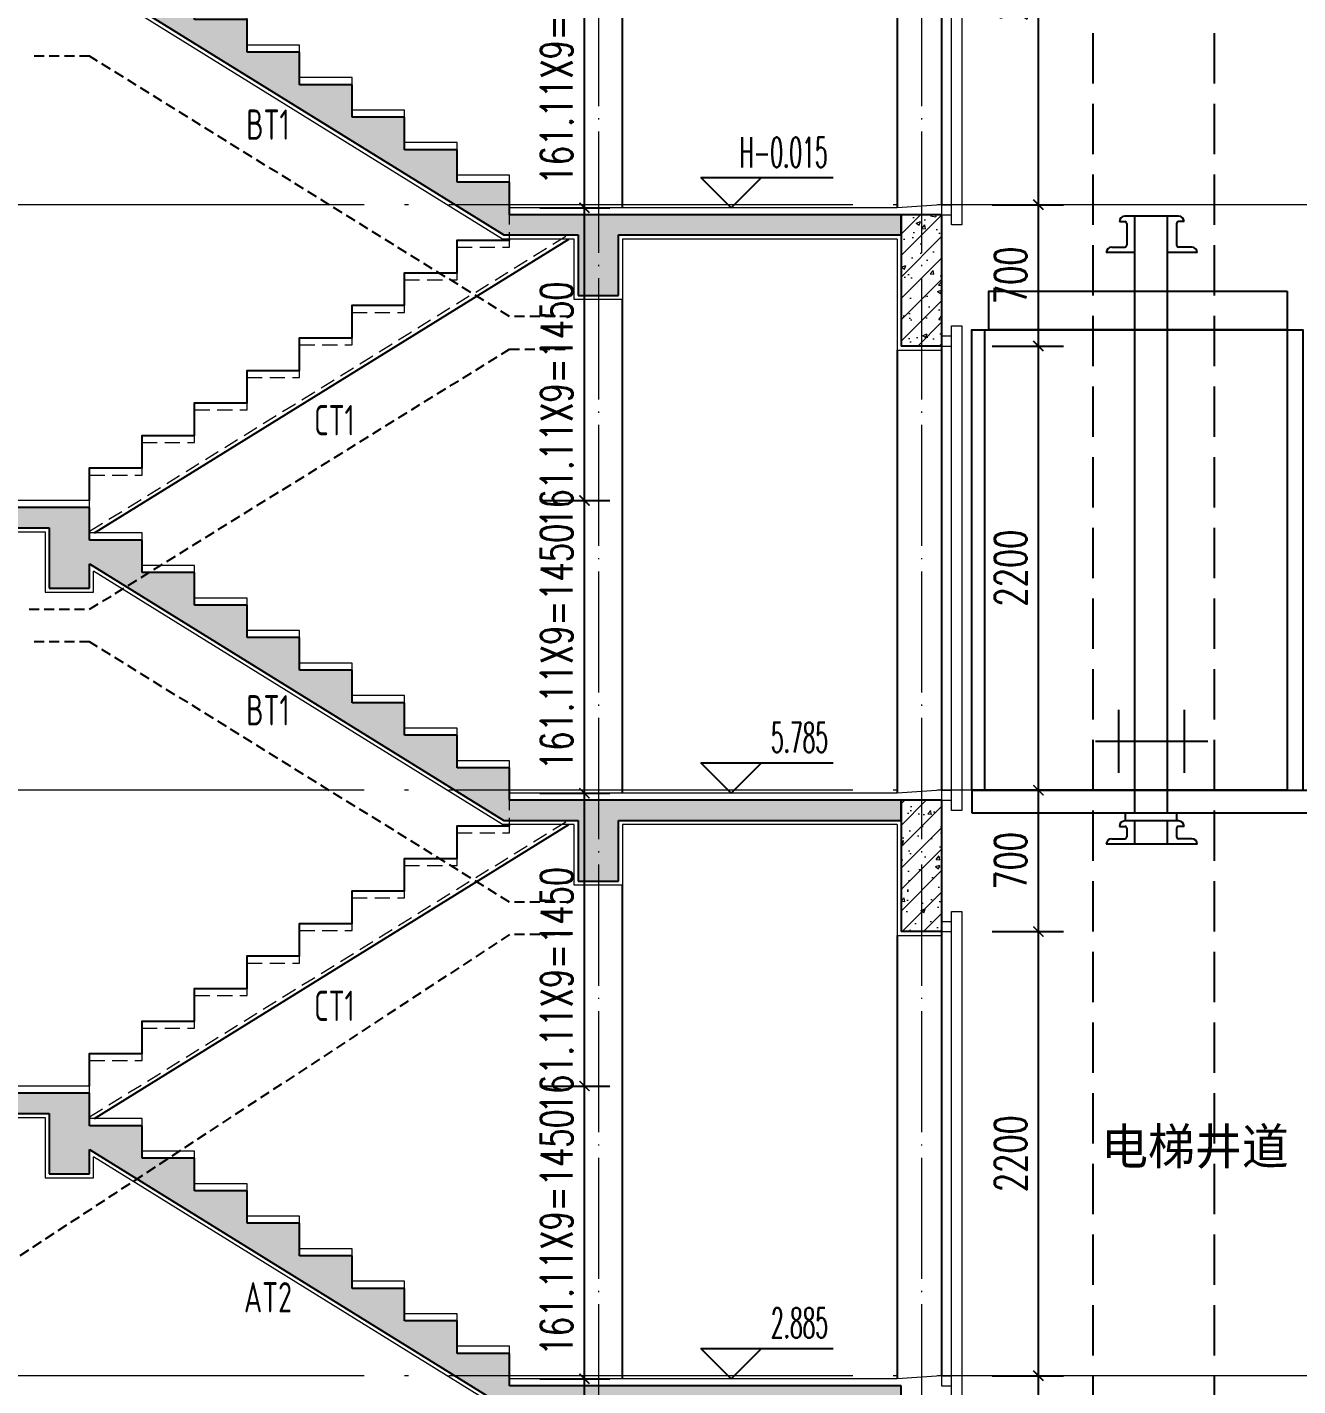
# Model space of a CAD drawing. Extents: x -668857 to 143095, y -247466 to 228182.
# Drawn here: x 63288 to 69582, y 209027 to 215756 of the extents above; entities that cross this region are included whole.
import ezdxf
from ezdxf.enums import TextEntityAlignment as Align

# ---------------------------------------------------------------- set-up
doc = ezdxf.new("R2010")
doc.units = 0
doc.header["$LTSCALE"] = 1000
for name, pattern in [('DASH', [0.35, 0.25, -0.1]), ('DOTE', [2.42, 2, -0.2, 0.02, -0.2]), ('HIDDEN', [0.375, 0.25, -0.125])]:
    doc.linetypes.add(name, pattern=pattern)
doc.layers.get('0').update_dxf_attribs({"linetype": 'CONTINUOUS'})
doc.layers.get('DEFPOINTS').update_dxf_attribs({"linetype": 'CONTINUOUS'})
for name, color, linetype in [('DIM_ELEV', 3, 'CONTINUOUS'), ('PUB_DIM', 3, 'CONTINUOUS'), ('PUB_TEXT', 2, 'CONTINUOUS'), ('TEXT', 2, 'CONTINUOUS'), ('WALL', 5, 'CONTINUOUS'), ('审核', 1, 'CONTINUOUS'), ('尺寸标注', 86, 'CONTINUOUS'), ('看线', 251, 'CONTINUOUS'), ('设备', 253, 'CONTINUOUS')]:
    doc.layers.add(name, color=color, linetype=linetype)
for name, color, linetype, lineweight in [('DOTE', 19, 'DOTE', 9), ('PUB_HATCH', 8, 'CONTINUOUS', 9), ('STAIR', 2, 'CONTINUOUS', 18), ('WINDOW', 144, 'CONTINUOUS', 15), ('内粉刷', 37, 'CONTINUOUS', 9)]:
    doc.layers.add(name, color=color, linetype=linetype, lineweight=lineweight)
doc.styles.add('_TCH_DIM', font='SIMPLEX.shx', dxfattribs={"width": 0.7, "bigfont": 'GBCBIG.shx'})
doc.styles.add('_TCH_DIM_T3', font='SIMPLEX', dxfattribs={"width": 0.705882, "bigfont": 'GBCBIG'})
doc.styles.add('TSSD_REIN', font='tssdeng.shx', dxfattribs={"width": 0.7, "height": 300, "bigfont": 'tssdchn.shx'})
doc.dimstyles.new('_TCH_ARCH&&50', dxfattribs={"dimtxt": 157.5, "dimasz": 50, "dimexe": 125, "dimexo": 150, "dimgap": 58.75, "dimtad": 1, "dimdec": 0, "dimzin": 0, "dimdsep": 46, "dimtxsty": '_TCH_DIM_T3', "dimblk": 'ARCHTICK', "dimcen": 0.09, "dimclrt": 7, "dimazin": 0, "dimtfac": 1, "dimtdec": 0, "dimtix": 1, "dimtmove": 2, "dimatfit": 3, "dimldrblk": 'ARCHTICK', "dimfxl": 0, "dimtolj": 1, "dimtzin": 0, "dimarcsym": 0})
pattern_1 = [(45, (0, 0), (-53.0330086, 53.0330086), []), (50, (0, 0), (215.178055, -18.82564), [22.5, -247.5]), (355, (0, 0), (-41.6254, 225.65764), [18, -198]), (100.4514, (17.93, -1.57), (173.552815, 206.831863), [19.122057, -210.342634]), (46.1842, (0, 60), (320.172315, -49.655704), [33.75, -371.25]), (96.6356, (26.68, 55.86), (280.39881, 292.23536), [28.68309, -315.5139]), (351.1842, (0, 60), (280.39858, 292.23558), [27, -297]), (21, (30, 45), (179.072116, -120.785667), [22.5, -247.5]), (326, (30, 45), (72.9946, 217.545014), [18, -198]), (71.4514, (44.92, 34.93), (252.06679, 96.75915), [19.122057, -210.342634]), (37.5, (0, 0), (3.6479566, 99.868156), [0, -195.6, 0, -201, 0, -198.75]), (7.5, (0, 0), (78.920861, 118.323514), [0, -114.6, 0, -191.1, 0, -75.75]), (327.5, (-66.9, 0), (160.146731, -6.7664615), [0, -75, 0, -234, 0, -310.5]), (317.5, (-96.9, 0), (174.95585, 30.031495), [0, -97.5, 0, -155.4, 0, -220.5])]

# ---------------------------------------------------------------- blocks, each defined once
blk = doc.blocks.new('FGSDFSFSEFESFES')
at = {"layer": 'WINDOW', "ltscale": 0.8}
for p, q in [((175258.6, -121034), (175208.6, -121034)), ((175258.6, -121084), (175208.6, -121084)), ((175258.6, -123284), (175208.6, -123284)), ((175258.6, -123334), (175208.6, -123334))]:
    blk.add_line(p, q, dxfattribs=at)
blk.add_lwpolyline([(175158.6, -123384), (175208.6, -123384), (175208.6, -120984), (175158.6, -120984), (175158.6, -123384)], dxfattribs=at)
blk = doc.blocks.new('A$C3EC504A2')
at = {"layer": '设备', "color": 206}
for p, q in [((143.4, 1764), (-143.4, 1764)), ((-91.6, 1764), (-91.6, -1418.3)), ((82.9, 1764), (82.9, -1418.3)), ((82.9, 1764), (82.9, 1570.1)), ((-172.5, 1734.9), (-143, 1734.9)), ((-133, 1724.9), (-133, 1609.2)), ((132.9, 1724.9), (132.9, 1609.2)), ((172.5, 1734.9), (142.9, 1734.9)), ((-213.1, 1599.2), (-143, 1599.2)), ((213.1, 1599.2), (142.9, 1599.2)), ((-91.6, 1570.1), (-242.2, 1570.1)), ((242.2, 1570.1), (82.9, 1570.1)), ((-952.1, 1158.1), (-868.8, 1158.1)), ((-175, -1204.9), (-175, -869.8)), ((175, -1204.9), (175, -869.8)), ((300, -1037.9), (-300, -1037.9)), ((-959.6, -1298), (834.8, -1298)), ((-959.6, -1298), (-959.6, -1418.3)), ((834.8, -1298), (834.8, -1418.3)), ((-959.6, -1418.3), (834.8, -1418.3)), ((-141.6, -1418.3), (-141.6, -1462)), ((132.9, -1418.3), (132.9, -1462)), ((-172.5, -1491.1), (-143, -1491.1)), ((143.4, -1462), (-143.4, -1462)), ((-133, -1501.1), (-133, -1546.6)), ((-91.6, -1462), (-91.6, -1585.7)), ((82.9, -1462), (82.9, -1585.7)), ((132.9, -1501.1), (132.9, -1546.6)), ((172.5, -1491.1), (142.9, -1491.1)), ((242.2, -1585.7), (-242.2, -1585.7)), ((-213.1, -1556.6), (-143, -1556.6)), ((213.1, -1556.6), (142.9, -1556.6))]:
    blk.add_line(p, q, dxfattribs=at)
for points in [[(722.6, 1363.4), (722.6, 1158.1), (-868.8, 1158.1), (-868.8, 1363.4)], [(722.6, 1158.1), (722.6, -1298), (-959.6, -1298), (-959.6, 1158.1)]]:
    blk.add_lwpolyline(points, close=True, dxfattribs=at)
for points in [[(-959.6, 1158.1), (-892.8, 1158.1), (-892.8, -1298)], [(722.6, 1158.1), (805.8, 1158.1), (805.8, -1298)]]:
    blk.add_lwpolyline(points, dxfattribs=at)
for centre, radius, start, end in [((-143.4, 1734.9), 29.1, 90.00001, 180.00001), ((143.4, 1734.9), 29.1, 0.00001, 90.00001), ((-143, 1724.9), 10, 0.00001, 90.00001), ((142.9, 1724.9), 10, 90.00001, 180.00001), ((-213.1, 1570.1), 29.1, 90.00001, 180.00001), ((-143, 1609.2), 10, 270.00001, 0.00001), ((142.9, 1609.2), 10, 180.00001, 270.00001), ((213.1, 1570.1), 29.1, 0.00001, 90.00001), ((-143.4, -1491.1), 29.1, 90.00001, 180.00001), ((-143, -1501.1), 10, 0.00001, 90.00001), ((142.9, -1501.1), 10, 90.00001, 180.00001), ((143.4, -1491.1), 29.1, 0.00001, 90.00001), ((-213.1, -1585.7), 29.1, 90.00001, 180.00001), ((-143, -1546.6), 10, 270.00001, 0.00001), ((142.9, -1546.6), 10, 180.00001, 270.00001), ((213.1, -1585.7), 29.1, 0.00001, 90.00001)]:
    blk.add_arc(centre, radius, start, end, dxfattribs=at)
blk = doc.blocks.new('BFGBFBCBVFB')
at = {"layer": 'PUB_HATCH'}
h = blk.add_hatch(dxfattribs=at)
h.set_pattern_fill('钢筋混凝土', color=256, scale=30, style=0)
h.set_pattern_definition(pattern_1)
h.paths.add_polyline_path([(894172.3, 26030), (894172.3, 25380), (894372.3, 25380), (894372.3, 26030)])
h = blk.add_hatch(dxfattribs=at)
h.set_pattern_fill('钢筋混凝土', color=256, scale=30, style=0)
h.set_pattern_definition(pattern_1)
h.paths.add_polyline_path([(888622.3, 24580), (888622.3, 24480), (889952.4, 24480), (889952.4, 24180), (890152.4, 24180), (890152.4, 24301.2), (892203.9, 23030), (892572.4, 23030), (892572.4, 22730), (892772.4, 22730), (892772.4, 23030), (894172.3, 23030), (894172.3, 23130), (892232.4, 23130), (892232.4, 23291.1), (891972.4, 23291.1), (891972.4, 23452.2), (891712.4, 23452.2), (891712.4, 23613.3), (891452.4, 23613.3), (891452.4, 23774.4), (891192.4, 23774.4), (891192.4, 23935.5), (890932.4, 23935.5), (890932.4, 24096.6), (890672.4, 24096.6), (890672.4, 24257.8), (890412.4, 24257.8), (890412.4, 24418.9), (890152.4, 24418.9), (890152.4, 24580)])
at = {"layer": 'STAIR', "linetype": 'HIDDEN', "ltscale": 0.3}
blk.add_line((890152.4, 24462.3), (892520.9, 25930), dxfattribs=at)
blk.add_lwpolyline([(890152.4, 24580), (890152.4, 24741.1), (890412.4, 24741.1), (890412.4, 24902.2), (890672.4, 24902.2), (890672.4, 25063.3), (890932.4, 25063.3), (890932.4, 25224.4), (891192.4, 25224.4), (891192.4, 25385.5), (891452.4, 25385.5), (891452.4, 25546.6), (891712.4, 25546.6), (891712.4, 25707.8), (891972.4, 25707.8), (891972.4, 25868.9), (892232.4, 25868.9), (892232.4, 26030)], dxfattribs=at)
at = {"layer": 'WALL'}
for p, q in [((894172.3, 26030), (894172.3, 25380)), ((894372.3, 26030), (894172.3, 26030)), ((894372.3, 26030), (894372.3, 25380)), ((894372.3, 25380), (894172.3, 25380)), ((890152.4, 24580), (888622.3, 24580)), ((890152.4, 24418.9), (890152.4, 24580)), ((888722.3, 24480), (889952.4, 24480)), ((889952.4, 24480), (889952.4, 24180)), ((890412.4, 24418.9), (890152.4, 24418.9)), ((890412.4, 24257.8), (890412.4, 24418.9)), ((890152.4, 24180), (890152.4, 24301.2)), ((890152.4, 24301.2), (892203.9, 23030)), ((890672.4, 24257.8), (890412.4, 24257.8)), ((890672.4, 24096.6), (890672.4, 24257.8)), ((889952.4, 24180), (890152.4, 24180)), ((890932.4, 24096.6), (890672.4, 24096.6)), ((890932.4, 23935.5), (890932.4, 24096.6)), ((891192.4, 23935.5), (890932.4, 23935.5)), ((891192.4, 23774.4), (891192.4, 23935.5)), ((891452.4, 23774.4), (891192.4, 23774.4)), ((891452.4, 23613.3), (891452.4, 23774.4)), ((891712.4, 23613.3), (891452.4, 23613.3)), ((891712.4, 23452.2), (891712.4, 23613.3)), ((891972.4, 23452.2), (891712.4, 23452.2)), ((891972.4, 23291.1), (891972.4, 23452.2)), ((892232.4, 23291.1), (891972.4, 23291.1)), ((892232.4, 23130), (892232.4, 23291.1)), ((894172.3, 23130), (892232.4, 23130)), ((894172.3, 23030), (894172.3, 23130)), ((892203.9, 23030), (892572.4, 23030)), ((892572.4, 23030), (892572.4, 22730)), ((892772.4, 22730), (892772.4, 23030)), ((892772.4, 23030), (894172.3, 23030)), ((892572.4, 22730), (892772.4, 22730))]:
    blk.add_line(p, q, dxfattribs=at)
at = {"layer": '内粉刷'}
for p, q in [((890152.4, 24615), (888742.3, 24615)), ((888742.3, 24460), (889932.4, 24460)), ((889932.4, 24460), (889932.4, 24160)), ((890172.4, 24160), (890172.4, 24265.3)), ((889932.4, 24160), (890172.4, 24160)), ((894152.4, 23165), (892232.4, 23165))]:
    blk.add_line(p, q, dxfattribs=at)
for points in [[(894372.4, 26080), (894152.4, 26065)], [(894372.4, 26080), (894372.4, 26030)], [(894152.4, 25910), (894152.4, 25360), (894372.4, 25360)], [(892232.4, 23165), (892232.4, 23326.1), (891972.4, 23326.1), (891972.4, 23487.2), (891712.4, 23487.2), (891712.4, 23648.3), (891452.4, 23648.3), (891452.4, 23809.4), (891192.4, 23809.4), (891192.4, 23970.5), (890932.4, 23970.5), (890932.4, 24131.6), (890672.4, 24131.6), (890672.4, 24292.8), (890412.4, 24292.8), (890412.4, 24453.9), (890152.4, 24453.9), (890152.4, 24615)], [(894152.4, 23010), (892792.4, 23010), (892792.4, 22710), (892552.4, 22710), (892552.4, 23010), (892198.2, 23010), (890172.4, 24265.3)]]:
    blk.add_lwpolyline(points, dxfattribs=at)
at = {"layer": '看线', "color": 32}
blk.add_line((890176.7, 24453.9), (892526.6, 25910), dxfattribs=at)
at = {"layer": '看线'}
for p, q in [((892792.4, 23165), (892792.4, 25610)), ((894372.3, 25380), (894372.3, 23180)), ((894152.4, 25360), (894152.4, 23165))]:
    blk.add_line(p, q, dxfattribs=at)
at = {"layer": '看线', "color": 32}
blk.add_lwpolyline([(890152.4, 24615), (890152.4, 24776.1), (890412.4, 24776.1), (890412.4, 24937.2), (890672.4, 24937.2), (890672.4, 25098.3), (890932.4, 25098.3), (890932.4, 25259.4), (891192.4, 25259.4), (891192.4, 25420.5), (891452.4, 25420.5), (891452.4, 25581.6), (891712.4, 25581.6), (891712.4, 25742.8), (891972.4, 25742.8), (891972.4, 25903.9), (892232.4, 25903.9), (892232.4, 25910)], dxfattribs=at)
at = {"xscale": -1}
blk.add_blockref('FGSDFSFSEFESFES', (1069630.9, 146464), dxfattribs=at)
blk = doc.blocks.new('A$C0DDB073D')
at = {"layer": 'PUB_HATCH'}
h = blk.add_hatch(dxfattribs=at)
h.set_pattern_fill('钢筋混凝土', color=256, scale=30, style=0)
h.set_pattern_definition(pattern_1)
h.paths.add_polyline_path([(199.9, 0), (199.9, -100), (1430, -100), (1430, -400), (1630, -400), (1630, -278.8), (3681.5, -1550), (4050, -1550), (4050, -1850), (4250, -1850), (4250, -1550), (5649.9, -1550), (5649.9, -1450), (3710, -1450), (3710, -1288.9), (3450, -1288.9), (3450, -1127.8), (3190, -1127.8), (3190, -966.7), (2930, -966.7), (2930, -805.6), (2670, -805.6), (2670, -644.5), (2410, -644.5), (2410, -483.3), (2150, -483.3), (2150, -322.2), (1890, -322.2), (1890, -161.1), (1630, -161.1), (1630, 0)])
at = {"layer": 'WALL'}
for p, q in [((199.9, 0), (199.9, -100)), ((1630, 0), (199.9, 0)), ((1630, -161.1), (1630, 0)), ((199.9, -100), (1430, -100)), ((1430, -100), (1430, -400)), ((1890, -161.1), (1630, -161.1)), ((1890, -322.2), (1890, -161.1)), ((1630, -400), (1630, -278.8)), ((1630, -278.8), (3681.5, -1550)), ((2150, -322.2), (1890, -322.2)), ((2150, -483.3), (2150, -322.2)), ((1430, -400), (1630, -400)), ((2410, -483.3), (2150, -483.3)), ((2410, -644.5), (2410, -483.3)), ((2670, -644.5), (2410, -644.5)), ((2670, -805.6), (2670, -644.5)), ((2930, -805.6), (2670, -805.6)), ((2930, -966.7), (2930, -805.6)), ((3190, -966.7), (2930, -966.7)), ((3190, -1127.8), (3190, -966.7)), ((3450, -1127.8), (3190, -1127.8)), ((3450, -1288.9), (3450, -1127.8)), ((3710, -1288.9), (3450, -1288.9)), ((3710, -1450), (3710, -1288.9)), ((5649.9, -1450), (3710, -1450)), ((5649.9, -1550), (5649.9, -1450)), ((3681.5, -1550), (4050, -1550)), ((4050, -1550), (4050, -1850)), ((4250, -1850), (4250, -1550)), ((4250, -1550), (5649.9, -1550)), ((4050, -1850), (4250, -1850))]:
    blk.add_line(p, q, dxfattribs=at)
at = {"layer": '内粉刷'}
for p, q in [((1630, 35), (219.9, 35)), ((219.9, -120), (1410, -120)), ((1410, -120), (1410, -420)), ((1650, -420), (1650, -314.7)), ((1410, -420), (1650, -420)), ((5630, -1415), (3710, -1415))]:
    blk.add_line(p, q, dxfattribs=at)
for points in [[(3710, -1415), (3710, -1253.9), (3450, -1253.9), (3450, -1092.8), (3190, -1092.8), (3190, -931.7), (2930, -931.7), (2930, -770.6), (2670, -770.6), (2670, -609.5), (2410, -609.5), (2410, -448.3), (2150, -448.3), (2150, -287.2), (1890, -287.2), (1890, -126.1), (1630, -126.1), (1630, 35)], [(5630, -1570), (4270, -1570), (4270, -1870), (4030, -1870), (4030, -1570), (3675.8, -1570), (1650, -314.7)]]:
    blk.add_lwpolyline(points, dxfattribs=at)
at = {"layer": '看线'}
blk.add_line((4270, -1415), (4270, 1030), dxfattribs=at)
blk = doc.blocks.new('_ArchTick')
at = {"color": 0, "linetype": 'ByBlock', "const_width": 0.15}
blk.add_lwpolyline([(-0.5, -0.5), (0.5, 0.5)], dxfattribs=at)
blk = doc.blocks.new('*D383')
at = {"layer": 'DEFPOINTS', "color": 0}
for p in [(65677.1, 216311.6), (66048.2, 216311.6), (65677.1, 214861.6)]:
    blk.add_point(p, dxfattribs=at)
at = {"layer": '尺寸标注', "color": 0, "lineweight": -2}
for p, q in [((65827.1, 216311.6), (66173.2, 216311.6)), ((66048.2, 214861.6), (66048.2, 216311.6)), ((65827.1, 214861.6), (66173.2, 214861.6))]:
    blk.add_line(p, q, dxfattribs=at)
at = {"layer": '尺寸标注', "color": 0, "lineweight": -2, "xscale": 50, "yscale": 50, "zscale": 50}
for p, rotation in [((66048.2, 216311.6), 90), ((66048.2, 214861.6), 270)]:
    blk.add_blockref('_ArchTick', p, dxfattribs=dict(at, rotation=rotation))
at = {"layer": '尺寸标注', "color": 7, "insert": (65910.7, 215586.6), "char_height": 157.5, "attachment_point": 5, "rotation": 90, "style": '_TCH_DIM_T3'}
blk.add_mtext('\\A1;161.11X9=1450', dxfattribs=at)
blk = doc.blocks.new('*D384')
at = {"layer": 'DEFPOINTS', "color": 0}
for p in [(65677.1, 214861.6), (66048.2, 214861.6), (65677.1, 213411.6)]:
    blk.add_point(p, dxfattribs=at)
at = {"layer": '尺寸标注', "color": 0, "lineweight": -2}
for p, q in [((65827.1, 214861.6), (66173.2, 214861.6)), ((66048.2, 213411.6), (66048.2, 214861.6)), ((65827.1, 213411.6), (66173.2, 213411.6))]:
    blk.add_line(p, q, dxfattribs=at)
at = {"layer": '尺寸标注', "color": 0, "lineweight": -2, "xscale": 50, "yscale": 50, "zscale": 50}
for p, rotation in [((66048.2, 214861.6), 90), ((66048.2, 213411.6), 270)]:
    blk.add_blockref('_ArchTick', p, dxfattribs=dict(at, rotation=rotation))
at = {"layer": '尺寸标注', "color": 7, "insert": (65910.7, 213886.6), "char_height": 157.5, "attachment_point": 5, "rotation": 90, "style": '_TCH_DIM_T3'}
blk.add_mtext('\\A1;161.11X9=1450', dxfattribs=at)
blk = doc.blocks.new('*D385')
at = {"layer": 'DEFPOINTS', "color": 0}
for p in [(65677.1, 213411.6), (66048.2, 213411.6), (65677.1, 211961.6)]:
    blk.add_point(p, dxfattribs=at)
at = {"layer": '尺寸标注', "color": 0, "lineweight": -2}
for p, q in [((65827.1, 213411.6), (66173.2, 213411.6)), ((66048.2, 211961.6), (66048.2, 213411.6)), ((65827.1, 211961.6), (66173.2, 211961.6))]:
    blk.add_line(p, q, dxfattribs=at)
at = {"layer": '尺寸标注', "color": 0, "lineweight": -2, "xscale": 50, "yscale": 50, "zscale": 50}
for p, rotation in [((66048.2, 213411.6), 90), ((66048.2, 211961.6), 270)]:
    blk.add_blockref('_ArchTick', p, dxfattribs=dict(at, rotation=rotation))
at = {"layer": '尺寸标注', "color": 7, "insert": (65910.7, 212686.6), "char_height": 157.5, "attachment_point": 5, "rotation": 90, "style": '_TCH_DIM_T3'}
blk.add_mtext('\\A1;161.11X9=1450', dxfattribs=at)
blk = doc.blocks.new('*D386')
at = {"layer": 'DEFPOINTS', "color": 0}
for p in [(65677.1, 211961.6), (66048.2, 211961.6), (65677.1, 210511.6)]:
    blk.add_point(p, dxfattribs=at)
at = {"layer": '尺寸标注', "color": 0, "lineweight": -2}
for p, q in [((65827.1, 211961.6), (66173.2, 211961.6)), ((66048.2, 210511.6), (66048.2, 211961.6)), ((65827.1, 210511.6), (66173.2, 210511.6))]:
    blk.add_line(p, q, dxfattribs=at)
at = {"layer": '尺寸标注', "color": 0, "lineweight": -2, "xscale": 50, "yscale": 50, "zscale": 50}
for p, rotation in [((66048.2, 211961.6), 90), ((66048.2, 210511.6), 270)]:
    blk.add_blockref('_ArchTick', p, dxfattribs=dict(at, rotation=rotation))
at = {"layer": '尺寸标注', "color": 7, "insert": (65910.7, 210986.6), "char_height": 157.5, "attachment_point": 5, "rotation": 90, "style": '_TCH_DIM_T3'}
blk.add_mtext('\\A1;161.11X9=1450', dxfattribs=at)
blk = doc.blocks.new('*D387')
at = {"layer": 'DEFPOINTS', "color": 0}
for p in [(65677.1, 210511.6), (66048.2, 210511.6), (65677.1, 209061.6)]:
    blk.add_point(p, dxfattribs=at)
at = {"layer": '尺寸标注', "color": 0, "lineweight": -2}
for p, q in [((65827.1, 210511.6), (66173.2, 210511.6)), ((66048.2, 209061.6), (66048.2, 210511.6)), ((65827.1, 209061.6), (66173.2, 209061.6))]:
    blk.add_line(p, q, dxfattribs=at)
at = {"layer": '尺寸标注', "color": 0, "lineweight": -2, "xscale": 50, "yscale": 50, "zscale": 50}
for p, rotation in [((66048.2, 210511.6), 90), ((66048.2, 209061.6), 270)]:
    blk.add_blockref('_ArchTick', p, dxfattribs=dict(at, rotation=rotation))
at = {"layer": '尺寸标注', "color": 7, "insert": (65910.7, 209786.6), "char_height": 157.5, "attachment_point": 5, "rotation": 90, "style": '_TCH_DIM_T3'}
blk.add_mtext('\\A1;161.11X9=1450', dxfattribs=at)
blk = doc.blocks.new('*D388')
at = {"layer": 'DEFPOINTS', "color": 0}
for p in [(65677.1, 209061.6), (66048.2, 209061.6), (65677.1, 206161.5)]:
    blk.add_point(p, dxfattribs=at)
at = {"layer": '尺寸标注', "color": 0, "lineweight": -2}
for p, q in [((65827.1, 209061.6), (66173.2, 209061.6)), ((66048.2, 206161.5), (66048.2, 209061.6)), ((65827.1, 206161.5), (66173.2, 206161.5))]:
    blk.add_line(p, q, dxfattribs=at)
at = {"layer": '尺寸标注', "color": 0, "lineweight": -2, "xscale": 50, "yscale": 50, "zscale": 50}
for p, rotation in [((66048.2, 209061.6), 90), ((66048.2, 206161.5), 270)]:
    blk.add_blockref('_ArchTick', p, dxfattribs=dict(at, rotation=rotation))
at = {"layer": '尺寸标注', "color": 7, "insert": (65910.7, 207611.6), "char_height": 157.5, "attachment_point": 5, "rotation": 90, "style": '_TCH_DIM_T3'}
blk.add_mtext('\\A1;170.59X17=2900', dxfattribs=at)
blk = doc.blocks.new('*D400')
at = {"layer": 'DEFPOINTS', "color": 0}
for p in [(67917.1, 209076.6), (68296.6, 209076.6), (67917.1, 208376.6)]:
    blk.add_point(p, dxfattribs=at)
at = {"layer": 'PUB_DIM', "color": 0, "lineweight": -2}
for p, q in [((68067.1, 209076.6), (68421.6, 209076.6)), ((68296.6, 208376.6), (68296.6, 209076.6)), ((68067.1, 208376.6), (68421.6, 208376.6))]:
    blk.add_line(p, q, dxfattribs=at)
at = {"layer": 'PUB_DIM', "color": 0, "lineweight": -2, "xscale": 50, "yscale": 50, "zscale": 50}
for p, rotation in [((68296.6, 209076.6), 90), ((68296.6, 208376.6), 270)]:
    blk.add_blockref('_ArchTick', p, dxfattribs=dict(at, rotation=rotation))
at = {"layer": 'PUB_DIM', "color": 7, "insert": (68159.1, 208726.6), "char_height": 157.5, "attachment_point": 5, "rotation": 90, "style": '_TCH_DIM_T3'}
blk.add_mtext('\\A1;700', dxfattribs=at)
blk = doc.blocks.new('*D401')
at = {"layer": 'DEFPOINTS', "color": 0}
for p in [(67917.1, 211276.6), (68296.6, 211276.6), (67917.1, 209076.6)]:
    blk.add_point(p, dxfattribs=at)
at = {"layer": 'PUB_DIM', "color": 0, "lineweight": -2}
for p, q in [((68067.1, 211276.6), (68421.6, 211276.6)), ((68296.6, 209076.6), (68296.6, 211276.6)), ((68067.1, 209076.6), (68421.6, 209076.6))]:
    blk.add_line(p, q, dxfattribs=at)
at = {"layer": 'PUB_DIM', "color": 0, "lineweight": -2, "xscale": 50, "yscale": 50, "zscale": 50}
for p, rotation in [((68296.6, 211276.6), 90), ((68296.6, 209076.6), 270)]:
    blk.add_blockref('_ArchTick', p, dxfattribs=dict(at, rotation=rotation))
at = {"layer": 'PUB_DIM', "color": 7, "insert": (68159.1, 210176.6), "char_height": 157.5, "attachment_point": 5, "rotation": 90, "style": '_TCH_DIM_T3'}
blk.add_mtext('\\A1;2200', dxfattribs=at)
blk = doc.blocks.new('*D402')
at = {"layer": 'DEFPOINTS', "color": 0}
for p in [(67917.1, 211976.6), (68296.6, 211976.6), (67917.1, 211276.6)]:
    blk.add_point(p, dxfattribs=at)
at = {"layer": 'PUB_DIM', "color": 0, "lineweight": -2}
for p, q in [((68067.1, 211976.6), (68421.6, 211976.6)), ((68296.6, 211276.6), (68296.6, 211976.6)), ((68067.1, 211276.6), (68421.6, 211276.6))]:
    blk.add_line(p, q, dxfattribs=at)
at = {"layer": 'PUB_DIM', "color": 0, "lineweight": -2, "xscale": 50, "yscale": 50, "zscale": 50}
for p, rotation in [((68296.6, 211976.6), 90), ((68296.6, 211276.6), 270)]:
    blk.add_blockref('_ArchTick', p, dxfattribs=dict(at, rotation=rotation))
at = {"layer": 'PUB_DIM', "color": 7, "insert": (68159.1, 211626.6), "char_height": 157.5, "attachment_point": 5, "rotation": 90, "style": '_TCH_DIM_T3'}
blk.add_mtext('\\A1;700', dxfattribs=at)
blk = doc.blocks.new('*D403')
at = {"layer": 'DEFPOINTS', "color": 0}
for p in [(67917.1, 214176.6), (68296.6, 214176.6), (67917.1, 211976.6)]:
    blk.add_point(p, dxfattribs=at)
at = {"layer": 'PUB_DIM', "color": 0, "lineweight": -2}
for p, q in [((68067.1, 214176.6), (68421.6, 214176.6)), ((68296.6, 211976.6), (68296.6, 214176.6)), ((68067.1, 211976.6), (68421.6, 211976.6))]:
    blk.add_line(p, q, dxfattribs=at)
at = {"layer": 'PUB_DIM', "color": 0, "lineweight": -2, "xscale": 50, "yscale": 50, "zscale": 50}
for p, rotation in [((68296.6, 214176.6), 90), ((68296.6, 211976.6), 270)]:
    blk.add_blockref('_ArchTick', p, dxfattribs=dict(at, rotation=rotation))
at = {"layer": 'PUB_DIM', "color": 7, "insert": (68159.1, 213076.6), "char_height": 157.5, "attachment_point": 5, "rotation": 90, "style": '_TCH_DIM_T3'}
blk.add_mtext('\\A1;2200', dxfattribs=at)
blk = doc.blocks.new('*D404')
at = {"layer": 'DEFPOINTS', "color": 0}
for p in [(67917.1, 214876.6), (68296.6, 214876.6), (67917.1, 214176.6)]:
    blk.add_point(p, dxfattribs=at)
at = {"layer": 'PUB_DIM', "color": 0, "lineweight": -2}
for p, q in [((68067.1, 214876.6), (68421.6, 214876.6)), ((68296.6, 214176.6), (68296.6, 214876.6)), ((68067.1, 214176.6), (68421.6, 214176.6))]:
    blk.add_line(p, q, dxfattribs=at)
at = {"layer": 'PUB_DIM', "color": 0, "lineweight": -2, "xscale": 50, "yscale": 50, "zscale": 50}
for p, rotation in [((68296.6, 214876.6), 90), ((68296.6, 214176.6), 270)]:
    blk.add_blockref('_ArchTick', p, dxfattribs=dict(at, rotation=rotation))
at = {"layer": 'PUB_DIM', "color": 7, "insert": (68159.1, 214526.6), "char_height": 157.5, "attachment_point": 5, "rotation": 90, "style": '_TCH_DIM_T3'}
blk.add_mtext('\\A1;700', dxfattribs=at)
blk = doc.blocks.new('*D405')
at = {"layer": 'DEFPOINTS', "color": 0}
for p in [(67917.1, 217076.6), (68296.6, 217076.6), (67917.1, 214876.6)]:
    blk.add_point(p, dxfattribs=at)
at = {"layer": 'PUB_DIM', "color": 0, "lineweight": -2}
for p, q in [((68067.1, 217076.6), (68421.6, 217076.6)), ((68296.6, 214876.6), (68296.6, 217076.6)), ((68067.1, 214876.6), (68421.6, 214876.6))]:
    blk.add_line(p, q, dxfattribs=at)
at = {"layer": 'PUB_DIM', "color": 0, "lineweight": -2, "xscale": 50, "yscale": 50, "zscale": 50}
for p, rotation in [((68296.6, 217076.6), 90), ((68296.6, 214876.6), 270)]:
    blk.add_blockref('_ArchTick', p, dxfattribs=dict(at, rotation=rotation))
at = {"layer": 'PUB_DIM', "color": 7, "insert": (68159.1, 215976.6), "char_height": 157.5, "attachment_point": 5, "rotation": 90, "style": '_TCH_DIM_T3'}
blk.add_mtext('\\A1;2200', dxfattribs=at)

msp = doc.modelspace()

# ---------------------------------------------------------------- hatches: boundary and pattern name
at = {"layer": 'PUB_HATCH'}
h = msp.add_hatch(dxfattribs=at)
h.set_pattern_fill('钢筋混凝土', color=256, scale=30, style=0)
h.set_pattern_definition([(45, (-895846.27, 298604.97), (-53.0330086, 53.0330086), []), (50, (-895846.27, 298604.97), (215.178055, -18.82564), [22.5, -247.5]), (355, (-895846.27, 298604.97), (-41.6254, 225.65764), [18, -198]), (100.4514, (-895828.34, 298603.4), (173.552815, 206.831863), [19.122057, -210.342634]), (46.1842, (-895846.27, 298664.97), (320.172315, -49.655704), [33.75, -371.25]), (96.6356, (-895819.6, 298660.83), (280.39881, 292.23536), [28.68309, -315.5139]), (351.1842, (-895846.27, 298664.97), (280.39858, 292.23558), [27, -297]), (21, (-895816.27, 298649.97), (179.072116, -120.785667), [22.5, -247.5]), (326, (-895816.27, 298649.97), (72.9946, 217.545014), [18, -198]), (71.4514, (-895801.35, 298639.9), (252.06679, 96.75915), [19.122057, -210.342634]), (37.5, (-895846.27, 298604.97), (3.6479566, 99.868156), [0, -195.6, 0, -201, 0, -198.75]), (7.5, (-895846.27, 298604.97), (78.920861, 118.323514), [0, -114.6, 0, -191.1, 0, -75.75]), (327.5, (-895913.17, 298604.97), (160.146731, -6.7664615), [0, -75, 0, -234, 0, -310.5]), (317.5, (-895943.17, 298604.97), (174.95585, 30.031495), [0, -97.5, 0, -155.4, 0, -220.5])])
h.paths.add_polyline_path([(67617.08, 211926.57), (67617.08, 211276.57), (67817.08, 211276.57), (67817.08, 211926.57)])

# ---------------------------------------------------------------- linework, layer by layer
at = {"layer": 'DIM_ELEV', "color": 6}
for p, q in [((66774.68, 214861.57), (66624.68, 215011.57)), ((66624.68, 215011.57), (67280.68, 215011.57)), ((66774.68, 214861.57), (66924.68, 215011.57)), ((66774.68, 211961.57), (66624.68, 212111.57)), ((66624.68, 212111.57), (67280.68, 212111.57)), ((66774.68, 211961.57), (66924.68, 212111.57)), ((66774.68, 209061.55), (66624.68, 209211.55)), ((66624.68, 209211.55), (67280.68, 209211.55)), ((66774.68, 209061.55), (66924.68, 209211.55))]:
    msp.add_line(p, q, dxfattribs=at)
at = {"layer": 'DOTE', "color": 1, "linetype": 'DOTE', "ltscale": 0.3}
for p, q in [((66117.04, 224676.55), (66117.06, 200099.55)), ((67717.04, 224676.55), (67717.06, 200099.55))]:
    msp.add_line(p, q, dxfattribs=at)
at = {"layer": 'DOTE', "color": 1, "linetype": 'DOTE'}
for p, q in [((72217.1, 214876.55), (56740.04, 214876.55)), ((72217.1, 214876.55), (56740.04, 214876.55)), ((72217.1, 211976.55), (56740.04, 211976.55)), ((72217.1, 209076.55), (56740.04, 209076.55))]:
    msp.add_line(p, q, dxfattribs=at)
at = {"layer": 'STAIR', "linetype": 'HIDDEN', "ltscale": 0.3}
msp.add_line((63597.05, 210358.47), (65965.53, 211826.11), dxfattribs=at)
msp.add_lwpolyline([(63597.05, 210476.11), (63597.05, 210637.22), (63857.05, 210637.22), (63857.05, 210798.33), (64117.05, 210798.33), (64117.05, 210959.44), (64377.05, 210959.44), (64377.05, 211120.55), (64637.05, 211120.55), (64637.05, 211281.66), (64897.05, 211281.66), (64897.05, 211442.78), (65157.05, 211442.78), (65157.05, 211603.89), (65417.05, 211603.89), (65417.05, 211765), (65677.05, 211765), (65677.05, 211926.11)], dxfattribs=at)
at = {"layer": 'WALL'}
for p, q in [((67617.08, 211926.57), (67617.08, 211276.57)), ((67817.08, 211926.57), (67617.08, 211926.57)), ((67817.08, 211926.57), (67817.08, 211276.57)), ((67817.08, 211276.57), (67617.08, 211276.57))]:
    msp.add_line(p, q, dxfattribs=at)
at = {"layer": '内粉刷'}
for points in [[(67817.08, 211976.57), (67597.08, 211961.57)], [(67817.08, 211976.57), (67817.08, 211926.57)], [(67597.08, 211806.57), (67597.08, 211256.57), (67817.08, 211256.55)], [(67817.08, 209076.57), (67597.08, 209061.57)], [(67817.08, 209076.57), (67817.08, 209026.57)]]:
    msp.add_lwpolyline(points, dxfattribs=at)
at = {"layer": '审核', "color": 58, "linetype": 'HIDDEN', "ltscale": 0.2}
for points in [[(65977.11, 214322.67), (65677.11, 214322.67), (63597.11, 215611.56), (63297.11, 215611.56)], [(63297.11, 212872.67), (63597.11, 212872.67), (65677.19, 214161.56), (65977.19, 214161.56)], [(65977.11, 211422.67), (65677.11, 211422.67), (63597.11, 212711.56), (63297.11, 212711.56)], [(65977.11, 211261.56), (65677.11, 211261.56), (61517.11, 208532.15), (61217.11, 208532.15)]]:
    msp.add_lwpolyline(points, dxfattribs=at)
at = {"layer": '看线', "color": 32}
msp.add_line((63621.36, 210350), (65971.22, 211806.11), dxfattribs=at)
at = {"layer": '看线'}
for p, q in [((67597.08, 211256.57), (67597.08, 209061.57)), ((67817.08, 211276.55), (67817.08, 209076.57))]:
    msp.add_line(p, q, dxfattribs=at)
at = {"layer": '看线', "color": 32}
msp.add_lwpolyline([(63597.05, 210511.11), (63597.05, 210672.22), (63857.05, 210672.22), (63857.05, 210833.33), (64117.05, 210833.33), (64117.05, 210994.44), (64377.05, 210994.44), (64377.05, 211155.55), (64637.05, 211155.55), (64637.05, 211316.66), (64897.05, 211316.66), (64897.05, 211477.78), (65157.05, 211477.78), (65157.05, 211638.89), (65417.05, 211638.89), (65417.05, 211800), (65677.05, 211800), (65677.05, 211806.11)], dxfattribs=at)
at = {"layer": '设备', "color": 206, "linetype": 'DASH'}
for p, q in [((68567.02, 222026.55), (68567.02, 204726.55)), ((69167.33, 222026.56), (69167.1, 204726.55))]:
    msp.add_line(p, q, dxfattribs=at)

# ---------------------------------------------------------------- block references
for name, p in [('BFGBFBCBVFB', (-826555.35, 191696.76)), ('BFGBFBCBVFB', (-826555.35, 188796.76)), ('A$C0DDB073D', (61967.04, 210476.12))]:
    msp.add_blockref(name, p)
at = {"xscale": 0.9285492283842308, "yscale": 0.9285492283842308, "zscale": 0.9285492283842308}
msp.add_blockref('A$C3EC504A2', (68858.13, 213181.81), dxfattribs=at)
at = {"xscale": -1}
msp.add_blockref('FGSDFSFSEFESFES', (243075.65, 332360.59), dxfattribs=at)

# ---------------------------------------------------------------- texts
at = {"layer": 'DIM_ELEV', "color": 7, "style": '_TCH_DIM', "width": 0.494118}
msp.add_text('H-0.015', height=148.75, dxfattribs=at).set_placement((66817.68, 215061.62))
at = {"layer": 'PUB_TEXT', "color": 6, "style": '_TCH_DIM', "width": 0.494118}
for s, p in [('5.785', (66971.68, 212164.07)), ('2.885', (66971.68, 209264.05))]:
    msp.add_text(s, height=148.75, dxfattribs=at).set_placement(p)
at = {"layer": 'PUB_TEXT'}
msp.add_text('电梯井道', height=178.723, dxfattribs=at).set_placement((68607.14, 210123.14))
at = {"layer": 'TEXT', "color": 230, "style": 'TSSD_REIN', "width": 0.7}
for s, p in [('BT1', (64480.68, 215198.4)), ('CT1', (64809.89, 213734.34)), ('BT1', (64480.68, 212297.77)), ('CT1', (64809.89, 210833.71)), ('AT2', (64480.58, 209390.21))]:
    msp.add_text(s, height=150, dxfattribs=at).set_placement(p, align=Align.CENTER)

# ---------------------------------------------------------------- dimensions: what is measured, and where the dimension line sits
at = {"layer": 'PUB_DIM'}
for p1, p2, picture, middle in [((67917.08, 214876.55), (67917.08, 217076.59), '*D405', (68159.12, 215976.57)), ((67917.08, 214176.59), (67917.08, 214876.55), '*D404', (68159.12, 214526.57)), ((67917.08, 211976.55), (67917.08, 214176.59), '*D403', (68159.12, 213076.57)), ((67917.08, 211276.57), (67917.08, 211976.55), '*D402', (68159.12, 211626.56)), ((67917.08, 209076.6), (67917.08, 211276.57), '*D401', (68159.12, 210176.58)), ((67917.08, 208376.55), (67917.08, 209076.6), '*D400', (68159.12, 208726.57))]:
    dim = msp.add_aligned_dim(p1=p1, p2=p2, distance=-379.54, dimstyle='_TCH_ARCH&&50', dxfattribs=at)
    dim.commit()
    dim.dimension.update_dxf_attribs({"geometry": picture, "text_midpoint": middle})
at = {"layer": '尺寸标注', "color": 106}
for p1, p2, text, picture, middle in [((65677.05, 214861.58), (65677.05, 216311.58), '161.11X9=1450', '*D383', (65910.7, 215586.58)), ((65677.05, 211961.58), (65677.05, 213411.58), '161.11X9=1450', '*D385', (65910.7, 212686.58)), ((65677.05, 209061.56), (65677.05, 210511.56), '161.11X9=1450', '*D387', (65910.7, 209786.56)), ((65677.05, 206161.55), (65677.05, 209061.56), '170.59X17=2900', '*D388', (65910.7, 207611.55))]:
    dim = msp.add_aligned_dim(p1=p1, p2=p2, distance=-371.15, text=text, dimstyle='_TCH_ARCH&&50', dxfattribs=at)
    dim.commit()
    dim.dimension.update_dxf_attribs({"geometry": picture, "text_midpoint": middle})
for base, p1, p2, picture, middle in [((66048.2, 214861.58), (65677.05, 213411.58), (65677.05, 214861.58), '*D384', (65910.7, 213886.58)), ((66048.2, 211961.58), (65677.05, 210511.56), (65677.05, 211961.58), '*D386', (65910.7, 210986.57))]:
    dim = msp.add_linear_dim(base=base, p1=p1, p2=p2, angle=90, text='161.11X9=1450', dimstyle='_TCH_ARCH&&50', dxfattribs=at)
    dim.commit()
    dim.dimension.update_dxf_attribs({"geometry": picture, "text_midpoint": middle, "dimtype": 161})

doc.saveas('drawing.dxf')
